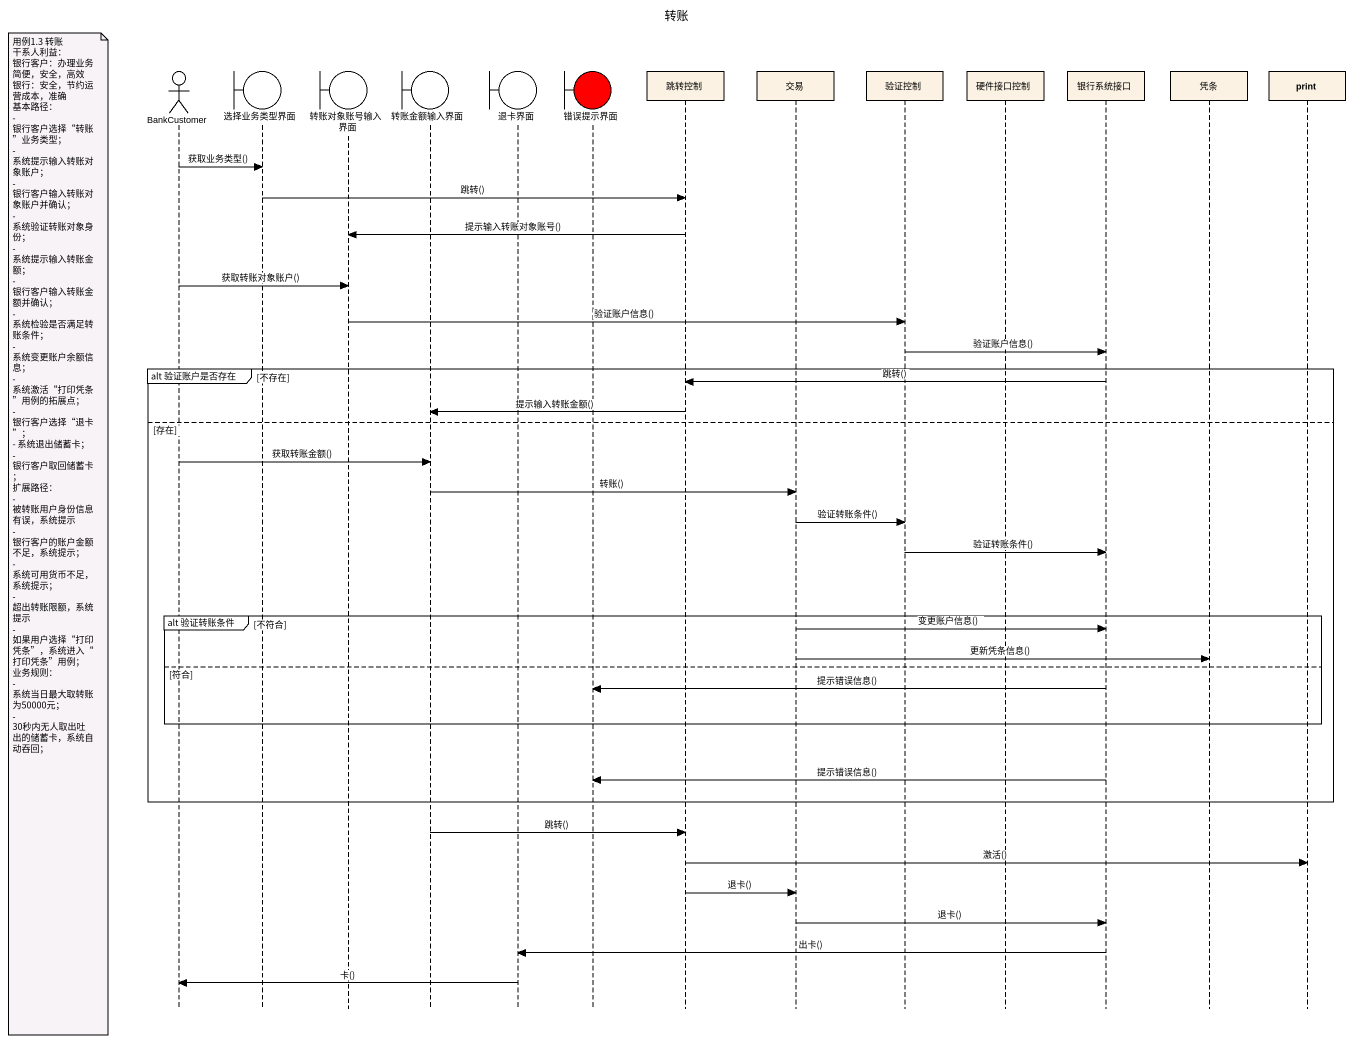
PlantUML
@startuml
title 转账
hide footbox
actor BankCustomer
boundary 选择业务类型界面
boundary 转账对象账号输入界面
boundary 转账金额输入界面
boundary 退卡界面
boundary 错误提示界面 #FF0000
participant 跳转控制
participant 交易
participant 验证控制
participant 硬件接口控制
participant 银行系统接口
participant 凭条
participant print

BankCustomer -> 选择业务类型界面 : 获取业务类型()
选择业务类型界面 -> 跳转控制 : 跳转()
跳转控制 -> 转账对象账号输入界面 : 提示输入转账对象账号()
BankCustomer -> 转账对象账号输入界面 : 获取转账对象账户()
转账对象账号输入界面 -> 验证控制 : 验证账户信息()
验证控制 -> 银行系统接口 : 验证账户信息()
group alt 验证账户是否存在 [不存在]
  银行系统接口 -> 跳转控制 : 跳转()
  跳转控制 -> 转账金额输入界面 : 提示输入转账金额()
else 存在
  BankCustomer -> 转账金额输入界面 : 获取转账金额()
  转账金额输入界面 -> 交易 : 转账()
  交易 -> 验证控制 : 验证转账条件()
  note left of BankCustomer
    用例1.3 转账
    干系人利益：
    银行客户：办理业务简便，安全，高效
    银行：安全，节约运营成本，准确
    基本路径：
    - 银行客户选择“转账”业务类型；
    - 系统提示输入转账对象账户；
    - 银行客户输入转账对象账户并确认；
    - 系统验证转账对象身份；
    - 系统提示输入转账金额；
    - 银行客户输入转账金额并确认；
    - 系统检验是否满足转账条件；
    - 系统变更账户余额信息；
    - 系统激活“打印凭条”用例的拓展点；
    - 银行客户选择“退卡”；
    - 系统退出储蓄卡；
    - 银行客户取回储蓄卡；
    扩展路径：
    - 被转账用户身份信息有误，系统提示
    - 银行客户的账户金额不足，系统提示；
    - 系统可用货币不足，系统提示；
    - 超出转账限额，系统提示
    - 如果用户选择“打印凭条”，系统进入“打印凭条”用例；
    业务规则：
    - 系统当日最大取转账为50000元；
    - 30秒内无人取出吐出的储蓄卡，系统自动吞回；
  end note
  验证控制 -> 银行系统接口 : 验证转账条件()
  group alt 验证转账条件 [不符合]
    交易 -> 银行系统接口 : 变更账户信息()
    交易 -> 凭条 : 更新凭条信息()
  else 符合
    银行系统接口 -> 错误提示界面 : 提示错误信息()
  end
  银行系统接口 -> 错误提示界面 : 提示错误信息()
end
转账金额输入界面 -> 跳转控制 : 跳转()
跳转控制 -> print : 激活()
跳转控制 -> 交易 : 退卡()
交易 -> 银行系统接口 : 退卡()
银行系统接口 -> 退卡界面 : 出卡()
退卡界面 -> BankCustomer : 卡()
@enduml
